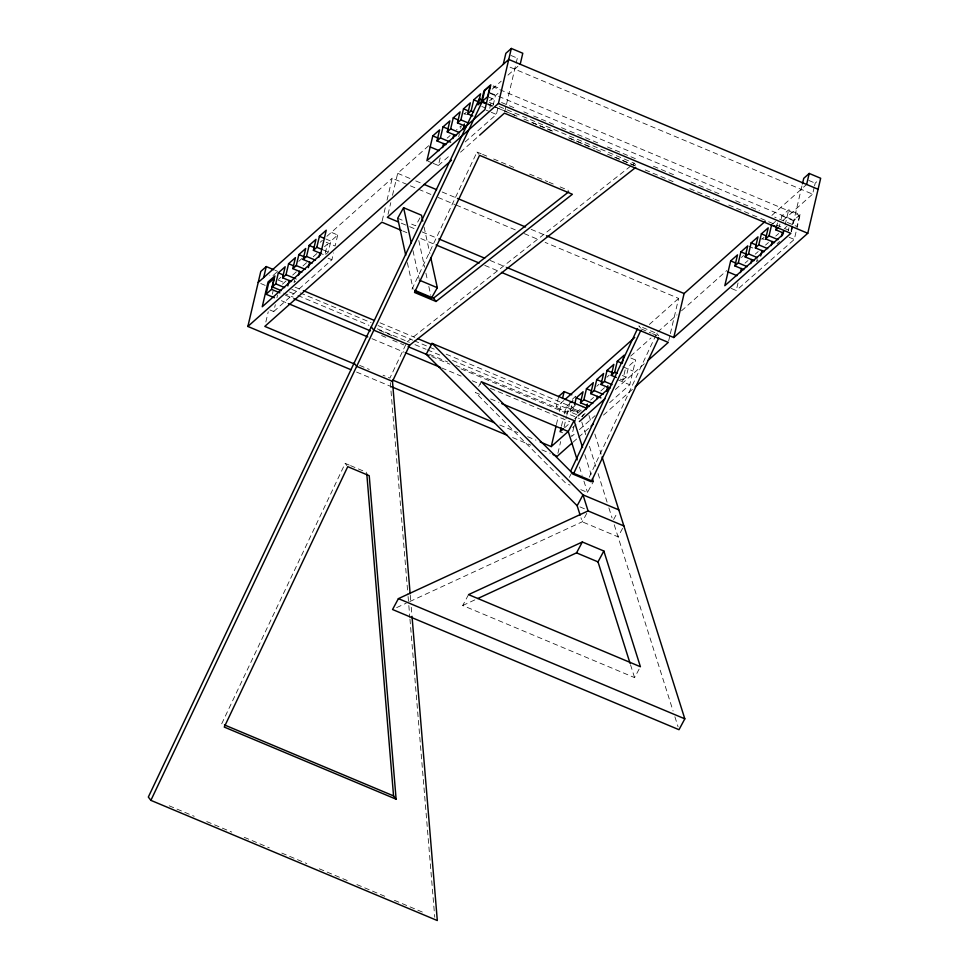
<?xml version="1.0" encoding="UTF-8"?>
<svg xmlns="http://www.w3.org/2000/svg" width="969" height="969" viewBox="0 0 969 969"><rect width="100%" height="100%" fill="white"/><g stroke="black" fill="none" stroke-linecap="round" stroke-linejoin="round"><path stroke-width="0.73" stroke-dasharray="4.84 3.63" d="M265.845 321.987L268.256 311.727M272.374 294.116L273.064 291.185M269.891 309.959L273.706 311.558L275.317 304.678M276.928 297.81L277.57 295.048M294.685 279.823L294.043 282.573L297.471 279.52L294.927 278.454M325.705 254.399L328.273 252.11L330.853 241.111L337.697 235.019L328.794 231.276M273.706 311.558L331.895 259.765L333.506 252.897M337.697 235.019L335.117 246.017L326.202 242.274M382.21 220.738L385.65 206.07M387.031 200.195L392.191 178.199L417.215 188.701M388.036 214.391L390.786 202.666M392.506 195.326L397.665 173.318L429.182 145.277M504.752 111.677L506.133 105.803M506.472 104.337L517.313 58.128L519.505 56.178M558.665 396.454L556.085 407.452L563.813 400.572M556.4 424.592L558.12 417.251M559.501 411.389L561.56 402.583M561.426 426.251L563.364 418.002M564.321 413.872L565.944 407.004L568.876 404.388M557.902 453.335L560.663 441.598M564.103 426.929L566.514 416.67M566.853 415.192L570.123 401.263M576.567 414.587L570.208 411.91L571.819 405.03M570.208 411.91L573.624 408.857L574.278 406.108M573.854 426.941L571.589 436.559L574.944 433.579M575.138 421.43L577.403 411.813L583.265 406.58M620.196 379.097L622.74 380.163L625.32 369.153L623.358 370.897M622.74 380.163L626.156 377.111L628.736 366.112L635.591 360.02L629.22 357.343M609.634 402.704L629.777 384.778L635.591 360.02M668.646 340.931L670.015 335.068M670.366 333.602L678.627 298.391L545.135 242.383M791.188 231.87L802.126 185.2M791.479 231.337L794.059 220.338L799.534 215.469L492.979 86.822M799.534 215.469L796.954 226.467L774.667 217.104M814.226 187.259L812.616 194.139L508.362 66.461M814.554 185.891L815.195 183.141L817.388 181.191M433.276 163.386L438.363 165.517L440.326 157.244M458.7 136.702L459.354 133.952M460.663 128.429L461.317 125.679L456.435 129.967M489.745 108.286L492.022 98.632L489.103 101.212M493.148 105.282L495.438 95.628L499.338 92.2M465.144 141.946L496.382 114.439L498.345 106.166M731.159 288.387L736.246 290.53L738.208 282.245M757.237 258.953L756.583 261.715L759.139 259.462M776.823 225.729L777.477 222.967M779.258 226.855L779.912 224.105M781.22 218.582L781.874 215.821L788.693 209.813L800.152 214.621L794.277 239.44L736.246 290.53M785.108 224.99L788.693 209.813M788.281 230.537L788.936 227.776M791.043 230.283L792.024 226.152M792.351 224.772L793.332 220.629L800.152 214.621M589.225 477.257L656.74 333.409L638.837 325.899L640.594 327.994M411.982 289.174L477.014 152.024L481.169 153.768M221.707 723.782L345.182 463.376L349.203 465.072M405.793 344.601L389.913 378.08L383.034 375.197M478.674 386.51L481.266 381.677M639.116 669.143L634.574 677.61L462.722 605.492L468.548 594.615M582.163 416.755L583.459 414.344M569.263 477.39L571.855 472.557M580.782 489.636L587.505 492.446L593.331 481.569M586.778 513.34L582.236 521.807L407.574 602.573M613.619 519.554L617.507 512.298M622.582 528.371L618.04 536.826L582.236 521.807L580.976 517.785M420.013 217.855L415.58 225.765L410.069 223.451M276.613 272.362L272.241 276.262L269.685 275.184M278.503 279.375L280.756 277.376M298.767 261.351L302.146 258.335M320.158 242.311L322.411 240.312M326.904 236.303L392.191 178.199M464.078 114.221L466.331 112.21M492.216 89.172L501.227 81.154M507.974 75.146L519.118 65.238M282.439 284.196L286.352 280.707M292.711 275.051L296.623 271.574M302.982 265.918L306.894 262.429M313.253 256.773L317.166 253.297M324.494 246.768L327.425 244.152L324.845 255.15L322.302 254.084M460.505 152.218L478.516 136.181M649.351 324.445L678.627 298.391M771.893 215.384L806.632 184.461M572.316 399.313L575.598 396.394L573.054 395.316M575.283 405.381L567.543 412.261L455.975 365.446M596.747 386.268L599.012 384.257M606.921 377.207L609.186 375.197M630.662 356.083L650.998 337.987M657.781 331.943L676.992 314.852M681.522 310.819L726.726 270.593M741.418 257.512L743.671 255.501M761.755 239.404L764.02 237.393M783.231 220.29L814.808 192.189M590.606 400.064L593.537 397.447M600.865 390.919L604.777 387.443M581.255 410.117L577.972 413.048L452.559 360.42M564.612 427.777L570.208 422.787M574.678 418.802L576.918 416.815M581.666 416.718L585.082 413.666L581.267 412.067M572.631 427.559L575.998 424.555M615.4 389.49L645.79 362.442M579.426 429.594L595.087 415.653M573.018 442.215L577.536 438.194M578.663 437.189L588.825 428.141M603.493 415.083L632.842 388.969M447.169 138.119L450.101 135.551M438.363 165.517L450.633 154.713M772.608 223.984L775.527 221.404M745.052 263.132L747.983 260.552M755.299 254.12L758.218 251.54M765.534 245.096L768.465 242.529M775.769 236.085L778.701 233.517M785.035 227.933L786.985 226.213M777.065 243.679L779.621 241.426M407.065 341.912L630.746 166.038M631.945 165.093L634.32 163.228L636.027 165.42M396.648 607.611L406.205 603.202M462.722 605.492L475.064 599.787M510.942 55.463L517.313 58.128M808.836 180.464L815.195 183.141M493.354 85.878L499.725 88.554M490.29 92.867L497.254 95.786M498.647 96.367L794.059 220.338M490.35 93.496L495.438 95.628M781.874 215.821L793.332 220.629M489.006 97.239L495.971 100.158M501.542 102.496L516.877 108.928M523.841 111.859L528.02 113.615M533.592 115.953L554.498 124.722M561.463 127.642L568.428 130.573M569.82 131.154L597.691 142.843M607.454 146.937L638.099 159.8M653.433 166.232L675.732 175.595M691.054 182.027L718.925 193.715M735.641 200.74L759.333 210.673M489.406 102.411L493.584 104.167M499.156 106.505L634.32 163.228M487.71 103.865L493.282 106.202M494.674 106.784L516.974 116.147M523.938 119.066L554.595 131.929M568.524 137.78L592.216 147.724M607.551 154.156L638.196 167.019M645.172 169.938L675.829 182.802M689.758 188.652L713.45 198.597M714.843 199.178L721.808 202.097M728.773 205.028L751.072 214.379M752.465 214.973L759.43 217.892M760.822 218.473L788.693 230.174M487.782 103.949L496.14 107.462M497.533 108.043L517.034 116.232M532.369 122.663L554.668 132.026M569.99 138.458L595.075 148.984M596.468 149.565L600.647 151.321M614.576 157.172L635.482 165.941M487.734 104.519L492.821 106.663M481.775 106.457L485.59 108.068M486.208 110.163L490.023 111.774M491.295 112.307L496.382 114.439M789.178 237.308L794.277 239.44M463.909 113.458L466.452 114.524M761.804 238.459L764.347 239.525M749.013 246.405L752.828 248.016M482.562 154.35L486.717 156.094M493.645 159.001L515.799 168.303M529.655 174.117L547.655 181.675M549.048 182.257L553.202 184.001M560.13 186.908L568.44 190.384M428.177 161.242L432.004 162.853M397.665 173.318L410.178 178.575M415.749 180.912L421.309 183.238M442.167 191.995L456.072 197.833M531.145 229.338L545.05 235.176M418.608 189.282L431.12 194.539M438.073 197.446L454.764 204.459M456.157 205.04L515.944 230.125M524.29 233.626L539.576 240.046M397.678 218.255L404.558 221.15M401.251 223.161L408.203 226.08M409.596 226.661L415.156 228.999M422.109 231.918L437.407 238.338M490.241 260.504L506.92 267.505M641.466 329.036L651.107 333.082M652.488 333.663L659.368 336.546L656.74 333.409M402.729 230.961L406.895 232.705M420.8 238.544L434.706 244.382M484.766 265.385L498.672 271.223M325.766 238.968L330.853 241.111M622.825 366.742L633.011 371.018M323.186 249.966L328.273 252.11M622.34 375.512L626.156 377.111M328.079 258.166L331.895 259.765M618.319 379.969L629.777 384.778M275.16 270.315L277.715 271.381M278.285 280.114L285.249 283.033M295.012 287.127L301.977 290.058M380.005 322.798L414.841 337.418M291.814 289.392L298.767 292.299M300.16 292.892L371.066 322.641M378.019 325.56L412.782 340.155M414.175 340.737L435.033 349.482M446.152 354.157L573.018 407.392M573.624 408.857L579.995 411.534M565.944 407.004L577.403 411.813M289.537 292.008L296.502 294.927M297.895 295.509L368.959 325.342M377.316 328.842L409.366 342.299M414.938 344.637L426.094 349.312M427.486 349.894L441.416 355.744M379.521 330.356L394.674 336.715M260.746 283.517L265.833 285.661M283.554 293.098L293.292 297.18M429.558 354.363L447.63 361.946M285.455 295.206L292.432 298.137M381.604 335.553L385.783 337.309M392.76 340.24L403.903 344.916M431.774 356.604L449.882 364.211M461.038 368.886L579.474 418.596M281.373 300.669L286.957 303.006M371.951 338.678L404 352.122M441.622 367.917L461.135 376.105M472.278 380.781L480.636 384.281M490.399 388.375L569.82 421.709M479.594 394.298L475.44 392.554L566.017 483.434L570.051 485.118M490.677 398.949L498.987 402.438M560.13 431.75L562.674 432.828M359.62 365.374L369.262 369.419M499.798 425.003L517.87 432.586M527.596 436.668L535.942 440.168M356.568 372.072L390.01 386.098M512.625 437.564L530.746 445.159M541.889 449.846L550.247 453.347M579.922 506.884L585.421 509.197M350.548 465.629L366.657 472.4M169.187 805.808L194.212 816.31M206.724 821.567L231.748 832.068M244.261 837.313L269.297 847.814M281.809 853.071L306.834 863.573M319.346 868.83L349.942 881.657M356.895 884.576L387.479 897.415M394.431 900.334L425.016 913.173M477.014 152.024L478.722 154.228M345.182 463.376L346.89 465.58M588.958 415.447L591.223 422.605M594.845 434.051L601.168 454.086M581.775 422.036L585.845 434.911M589.455 446.358L595.79 466.392M598.055 473.538L607.091 502.16M608.895 507.877L612.057 517.894M614.237 524.774L673.08 710.992M674.896 716.757L678.082 726.823M584.828 454.643L591.09 474.483M579.438 466.937L582.127 475.44M583.919 481.108L587.505 492.446M630.516 664.746L634.574 677.61M424.083 227.061L429.897 253.684M418.802 240.554L424.616 267.19M425.912 273.101L427.523 280.501M428.819 286.412L430.757 295.291M412.964 250.608L419.092 278.709M407.355 262.635L413.169 289.259M410.262 595.245L410.759 601.264M411.256 607.284L411.886 614.818M390.289 382.598L407.949 594.954M408.082 596.468L408.7 603.99M408.833 605.504L409.826 617.544M409.96 619.058L434.754 917.255"/><path stroke-width="1.45" d="M350.996 369.734L247.87 326.456L260.782 271.453L266.257 266.572L273.888 269.782M263.677 277.582L266.257 266.572M266.051 294.237L268.631 283.239L274.106 278.357L271.526 289.368L266.051 294.237L274.409 297.749M281.228 290.639L272.313 286.909L274.893 275.899L268.05 281.991L262.248 306.749L320.436 254.956L326.238 230.21L319.395 236.303L316.815 247.301L313.399 250.341L321.03 253.551M272.313 286.909L275.741 283.856L278.321 272.858L285.165 266.766L282.585 277.764L291.499 281.507M282.585 277.764L286.012 274.724L288.592 263.713L295.436 257.621L292.856 268.631L301.771 272.362M287.841 285.916L289.137 280.416M292.856 268.631L296.284 265.579L298.864 254.581L305.707 248.488L303.127 259.486L312.03 263.229M298.44 275.402L299.397 271.272M303.127 259.486L306.543 256.434L309.123 245.436L315.979 239.343L313.399 250.341M308.384 267.638L309.668 262.139M318.971 257.124L319.94 252.994M482.138 101.527L484.718 90.529L490.193 85.647L487.613 96.658L482.138 101.527L486.317 103.283M503.274 64.329L505.854 53.319L511.329 48.45L522.788 53.259L520.208 64.257M247.87 326.456L498.429 103.465L511.329 48.45M540.121 441.925L551.24 446.588L556.061 426.057M562.529 398.453L564.14 391.585L571.783 394.783M561.099 427.632L560.13 431.75L563.486 428.77M574.593 404.739L576.204 397.859L583.059 391.767L580.479 402.765L589.382 406.508M580.479 402.765L583.895 399.725L586.475 388.726L593.319 382.634L590.739 393.632L600.925 397.908M586.051 409.548L587.347 404.049M590.739 393.632L594.167 390.58L596.747 379.582L603.59 373.489L601.01 384.487L609.925 388.23M596.65 399.034L597.292 396.285M601.01 384.487L604.438 381.447L607.018 370.449L613.861 364.356L611.282 375.354L616.369 377.486M606.594 391.27L607.878 385.771M611.282 375.354L614.697 372.302L617.277 361.304L624.133 355.211L622.195 363.46M506.92 267.505L673.782 337.527L684.102 293.522L765.147 221.392M802.453 183.831L803.737 178.332L809.212 173.451L820.67 178.26L807.771 233.275L635.095 386.958M806.632 184.461L809.212 173.451M445.91 144.647L437.007 140.917L439.611 129.882L432.792 135.89L426.905 160.709L484.924 109.63L490.811 84.812L483.979 90.82L481.375 101.854L477.959 104.858L480.576 93.823L473.744 99.831L471.128 110.866L467.712 113.87L472.811 116.014M437.007 140.917L440.411 137.913L443.027 126.878L449.858 120.871L447.242 131.893L456.157 135.636M442.615 147.591L443.596 143.46M447.242 131.893L450.658 128.889L453.262 117.867L460.093 111.859L457.477 122.881L466.392 126.624M452.85 138.579L453.831 134.437M457.477 122.881L460.893 119.877L463.509 108.843L470.328 102.835L467.712 113.87M463.085 129.567L464.393 124.044M743.804 269.661L734.89 265.918L737.506 254.883L730.674 260.891L724.8 285.722L782.819 234.643L783.8 230.501M734.89 265.918L738.305 262.914L740.91 251.879L747.741 245.872L745.125 256.906L754.039 260.649M740.498 272.604L741.479 268.461M745.125 256.906L748.54 253.902L751.157 242.868L757.976 236.86L755.36 247.894L764.275 251.625M750.733 263.58L751.714 259.45M755.36 247.894L758.775 244.891L761.392 233.856L768.223 227.848L765.607 238.871L774.522 242.613M760.653 255.949L761.961 250.438M765.607 238.871L769.023 235.867L771.627 224.844M771.215 245.557L772.196 241.414M783.485 233.069L775.842 229.859L776.496 227.109M781.45 236.545L782.431 232.403M637.554 328.636L570.68 471.116L573.309 474.253L591.211 481.763L658.726 337.915M573.309 474.253L640.824 330.405M150.885 800.358L482.199 101.612L479.643 98.317L148.33 797.051L150.885 800.358L437.31 920.55L412.019 616.32M410.129 593.731L392.481 381.374L409.621 345.218L635.688 167.455M586.705 408.3L432.029 343.389L426.203 354.266L577.161 505.733L580.128 515.108M623.879 525.949L588.074 510.929L398.392 598.636L392.554 609.513L678.99 729.705L684.817 718.828L602.076 456.944M577.197 459.851L568.246 431.496L574.072 420.619L481.266 381.677L571.855 472.557L593.331 481.569L592.434 478.734M577.161 505.733L582.999 494.856L432.029 343.389M477.802 598.515L576.531 552.863L582.357 541.986L603.844 551.01L640.412 666.733L468.548 594.615L582.357 541.986M630.056 663.317L598.006 561.887L603.844 551.01M422.787 221.138L421.491 215.227L403.588 207.717L397.678 218.255L405.745 255.235M430.866 258.117L437.322 287.708L431.399 298.246L414.877 291.318M258.202 282.451L508.749 59.448L818.09 189.27M451.506 160.224L387.346 217.335L398.477 221.998M479.643 135.188L504.413 113.143L790.837 233.335L673.782 337.527M558.665 396.454L564.14 391.585M564.939 399.579L634.719 337.466M570.826 402.644L572.788 400.912M578.033 415.822L610.494 386.934M551.24 446.588L568.125 431.568M579.377 421.539L605.262 398.501M648.043 360.432L668.295 342.396L501.445 272.386M571.892 443.208L557.223 456.278L553.045 454.522M591.078 426.142L593.331 424.131M775.842 229.859L778.398 227.606M414.671 290.3L433.47 298.186L568.633 191.898M436.026 301.48L572.376 194.272L479.57 155.319L414.55 292.468L436.026 301.48L433.47 298.186M498.429 103.465L807.771 233.275M482.199 101.612L486.39 103.368M481.375 101.854L485.19 103.453M473.744 99.831L478.831 101.975M772.899 225.377L776.726 226.976M471.128 110.866L473.671 111.932M769.023 235.867L777.925 239.609M463.509 108.843L468.596 110.987M761.392 233.856L766.479 235.988M460.893 119.877L468.536 123.087M758.775 244.891L767.69 248.621M453.262 117.867L458.361 119.999M751.157 242.868L756.244 245M450.658 128.889L459.56 132.632M748.54 253.902L757.455 257.645M443.027 126.878L448.114 129.01M740.91 251.879L746.009 254.023M440.411 137.913L450.597 142.177M738.305 262.914L747.208 266.657M432.792 135.89L437.879 138.022M730.674 260.891L735.762 263.035M430.175 146.925L439.09 150.667M728.058 271.926L736.973 275.668M424.083 184.413L436.607 189.658M457.453 198.415L525.586 227M546.443 235.758L684.102 293.522M438.8 238.919L484.682 258.178M401.336 230.368L381.871 222.204L264.803 326.396L353.794 363.738M436.098 244.963L479.207 263.047M319.395 236.303L324.494 238.435M617.277 361.304L621.105 362.903M419.42 280.186L437.322 287.708M316.815 247.301L321.914 249.433M614.697 372.302L617.253 373.38M309.123 245.436L314.222 247.579M607.018 370.449L613.377 373.113M306.543 256.434L315.458 260.176M604.438 381.447L612.069 384.645M298.864 254.581L305.223 257.245M596.747 379.582L601.834 381.725M296.284 265.579L305.187 269.321M594.167 390.58L603.081 394.322M288.592 263.713L293.68 265.857M586.475 388.726L591.574 390.858M286.012 274.724L294.927 278.454M583.895 399.725L592.81 403.467M278.321 272.858L283.408 274.99M576.204 397.859L581.303 400.003M303.37 290.639L374.434 320.46M417.627 338.593L431.568 344.431M275.741 283.856L284.656 287.599M409.621 345.218L373.816 330.187L371.26 326.892M271.526 289.368L279.884 292.868M293.825 298.718L370.461 330.877M408.082 346.672L428.988 355.441M288.35 303.588L367.772 336.921M405.393 352.716L440.229 367.324M501.76 403.601L568.246 431.496M392.724 380.078L494.226 422.666M392.481 381.374L356.677 366.355L354.121 363.06M391.403 386.692L507.053 435.226M618.803 509.876L582.999 494.856L588.074 510.929M576.531 552.863L598.006 561.887M398.392 598.636L684.817 718.828M224.481 724.945L393.559 795.9L396.115 799.195L369.225 475.694L347.738 466.67L224.263 727.077L396.115 799.195M574.072 420.619L582.587 447.557M403.588 207.717L411.341 243.207M366.791 473.902L393.559 795.9"/></g></svg>
